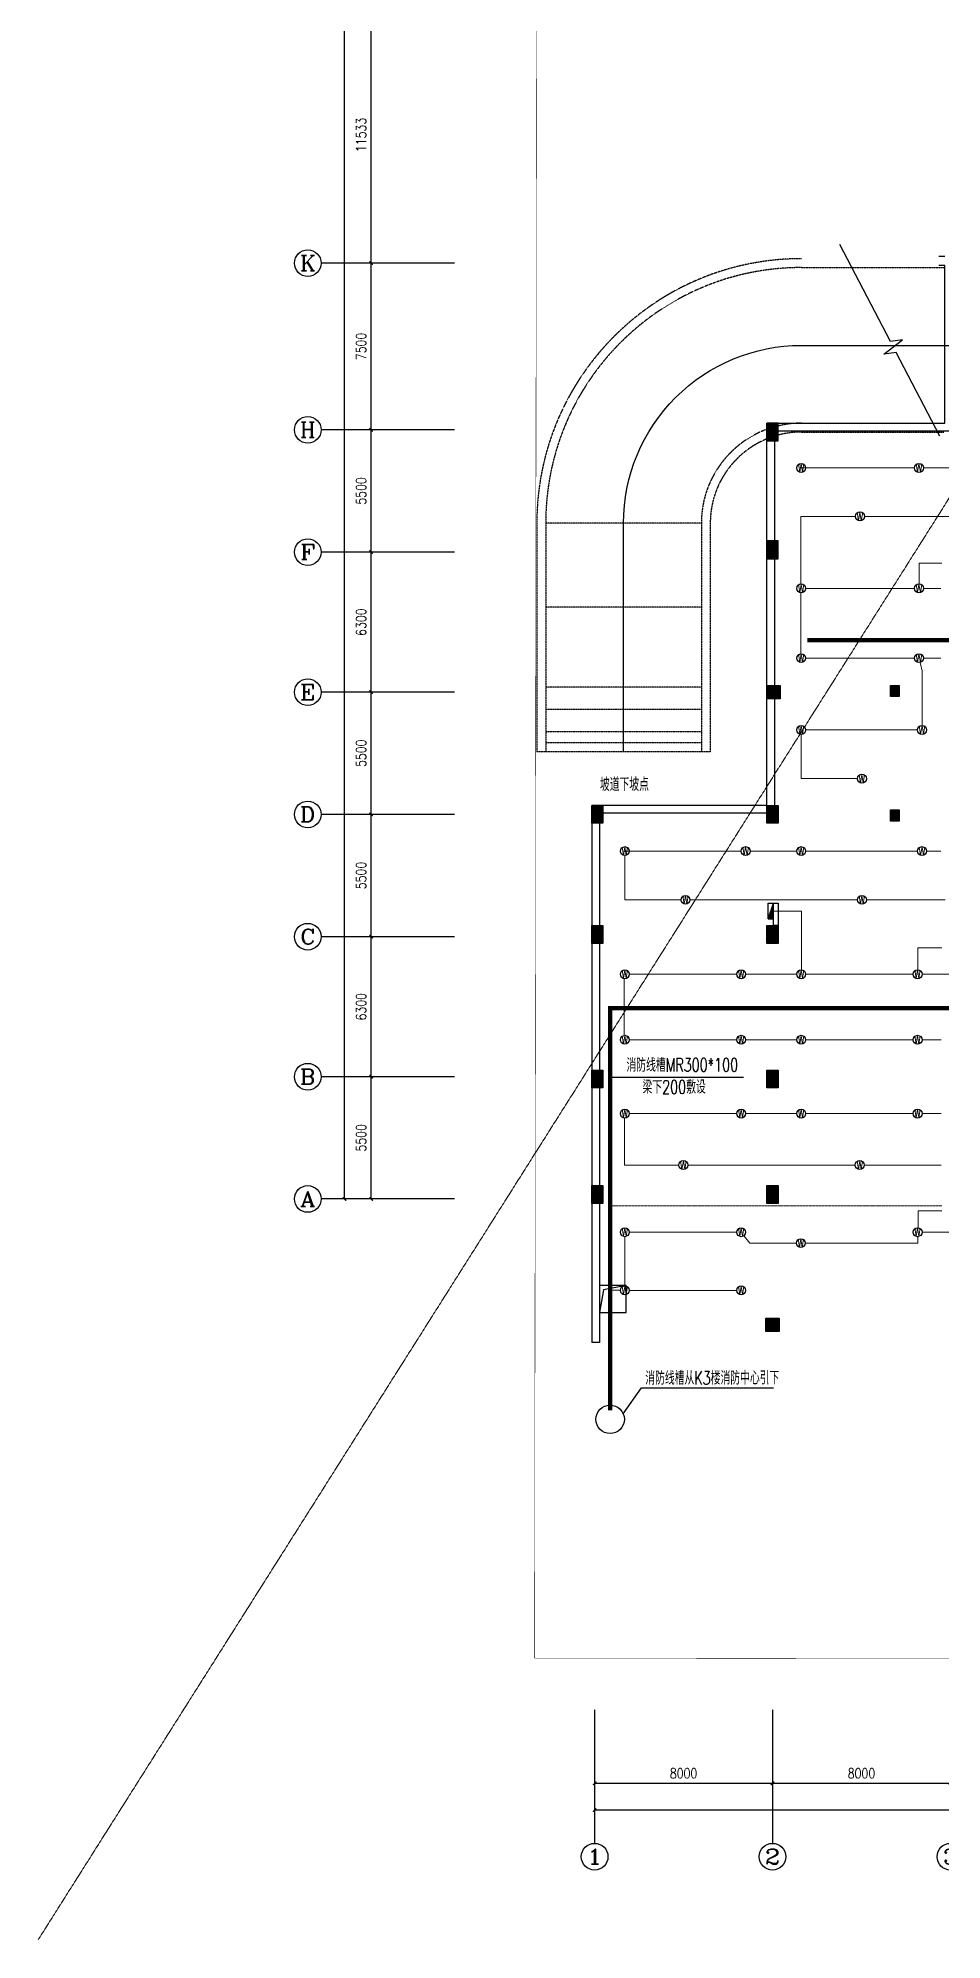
# Model space of a CAD drawing. Extents: x -1348811 to 123514, y -640545 to 749356.
# Drawn here: x -619583 to -578934, y -626684 to -541123 of the extents above; entities that cross this region are included whole.
import ezdxf
from ezdxf.enums import TextEntityAlignment as Align

# ---------------------------------------------------------------- set-up
doc = ezdxf.new("R2010")
doc.units = 0
doc.header["$LTSCALE"] = 10
doc.header["$MEASUREMENT"] = 0
for name, pattern in [('ACAD_ISO11W100', [33.5, 12, -3, 12, -3, 0.5, -3]), ('DASH', [0.35, 0.25, -0.1]), ('DASHDOT', [25.4, 12.7, -6.35, 0, -6.35]), ('DASHED', [0.75, 0.5, -0.25]), ('常规', [20, 10, 0, 10])]:
    doc.linetypes.add(name, pattern=pattern)
doc.layers.get('0').update_dxf_attribs({"linetype": 'CONTINUOUS'})
doc.layers.get('Defpoints').update_dxf_attribs({"linetype": 'CONTINUOUS'})
for name, color, linetype in [('A-STAIRS', 9, 'CONTINUOUS'), ('AXIS', 3, 'CONTINUOUS'), ('AXIS_TEXT', 7, 'CONTINUOUS'), ('COLU', 1, 'CONTINUOUS'), ('COLU_HATCH', 252, 'CONTINUOUS'), ('DIM_SYMB', 3, 'CONTINUOUS'), ('jlq', 1, 'CONTINUOUS'), ('JPS-WALL', 7, 'CONTINUOUS'), ('JPS-XHS', 7, 'CONTINUOUS'), ('RD-equip', 3, 'CONTINUOUS'), ('RD-Text', 4, 'CONTINUOUS'), ('TEXT', 7, 'CONTINUOUS'), ('wall', 8, 'CONTINUOUS'), ('排水设施', 163, 'CONTINUOUS'), ('控制线', 5, 'CONTINUOUS')]:
    doc.layers.add(name, color=color, linetype=linetype)
doc.layers.add('RD-Line', color=2, linetype='常规', lineweight=0)
doc.styles.add('_TCH_AXIS', font='COMPLEX', dxfattribs={"bigfont": 'GBCBIG'})
doc.styles.add('COMPLEX', font='COMPLEX')
doc.styles.add('DIM_FONT', font='SIMPLEX', dxfattribs={"width": 0.8, "bigfont": 'HZTXT'})
doc.styles.add('FS1', font='txt4.shx', dxfattribs={"width": 0.8, "bigfont": 'fstxt.shx'})
doc.styles.add('FS2', font='tjromans.shx', dxfattribs={"width": 0.8, "bigfont": 'tjhztxt.shx'})
doc.dimstyles.new('DIMN150', dxfattribs={"dimscale": 1.5, "dimtxt": 300, "dimasz": 100, "dimexe": 250, "dimexo": 300, "dimgap": 150, "dimtad": 1, "dimdec": 0, "dimzin": 0, "dimdsep": 46, "dimtxsty": 'DIM_FONT', "dimblk": 'ARCHTICK', "dimcen": 0.09, "dimclrt": 7, "dimazin": 2, "dimtfac": 1, "dimtdec": 0, "dimtix": 1, "dimtmove": 2, "dimatfit": 3, "dimfxl": 0, "dimtolj": 1, "dimtzin": 0, "dimarcsym": 0})

# ---------------------------------------------------------------- blocks, each defined once
blk = doc.blocks.new('A$C00D673E7')
at = {"layer": '排水设施'}
blk.add_lwpolyline([(0, 0), (1200, 0), (1200, 1200), (0, 1200)], close=True, dxfattribs=at)
blk.add_lwpolyline([(1200, 1200), (189, 1005), (0, 0)], dxfattribs=at)
blk = doc.blocks.new('_AXISO')
blk.add_circle((0, 0), 0.5)
at = {"layer": 'AXIS_TEXT', "style": 'COMPLEX', "width": 1.041667}
blk.add_attdef('A', text='', height=0.56, dxfattribs=at).set_placement((-0.25, -0.28), (0.25, -0.28), align=Align.FIT)
blk = doc.blocks.new('_ArchTick')
at = {"color": 0, "linetype": 'ByBlock', "const_width": 0.4}
blk.add_lwpolyline([(-0.5, -0.5), (0.5, 0.5)], dxfattribs=at)
blk = doc.blocks.new('*D1795')
at = {"layer": 'AXIS', "color": 0, "lineweight": -2}
for p, q in [((-594553, -616337), (-594553, -621212)), ((-498553, -616337), (-498553, -621212)), ((-594553, -620837), (-498553, -620837))]:
    blk.add_line(p, q, dxfattribs=at)
at = {"layer": 'Defpoints', "color": 0}
for p in [(-594553, -615887), (-498553, -615887), (-498553, -620837)]:
    blk.add_point(p, dxfattribs=at)
at = {"layer": 'AXIS', "color": 0, "lineweight": -2, "xscale": 150, "yscale": 150, "zscale": 150, "rotation": 180}
blk.add_blockref('_ArchTick', (-594553, -620837), dxfattribs=at)
at = {"layer": 'AXIS', "color": 0, "lineweight": -2, "xscale": 150, "yscale": 150, "zscale": 150}
blk.add_blockref('_ArchTick', (-498553, -620837), dxfattribs=at)
at = {"layer": 'AXIS', "color": 7, "insert": (-546553, -620387), "char_height": 450, "attachment_point": 5, "style": 'DIM_FONT'}
blk.add_mtext('\\A1;96000', dxfattribs=at)
blk = doc.blocks.new('*D1796')
at = {"layer": 'AXIS', "color": 0, "lineweight": -2}
for p, q in [((-594553, -616337), (-594553, -620012)), ((-586553, -616337), (-586553, -620012)), ((-594553, -619637), (-586553, -619637))]:
    blk.add_line(p, q, dxfattribs=at)
at = {"layer": 'Defpoints', "color": 0}
for p in [(-594553, -615887), (-586553, -615887), (-586553, -619637)]:
    blk.add_point(p, dxfattribs=at)
at = {"layer": 'AXIS', "color": 0, "lineweight": -2, "xscale": 150, "yscale": 150, "zscale": 150, "rotation": 180}
blk.add_blockref('_ArchTick', (-594553, -619637), dxfattribs=at)
at = {"layer": 'AXIS', "color": 0, "lineweight": -2, "xscale": 150, "yscale": 150, "zscale": 150}
blk.add_blockref('_ArchTick', (-586553, -619637), dxfattribs=at)
at = {"layer": 'AXIS', "color": 7, "insert": (-590553, -619187), "char_height": 450, "attachment_point": 5, "style": 'DIM_FONT'}
blk.add_mtext('\\A1;8000', dxfattribs=at)
blk = doc.blocks.new('*D1797')
at = {"layer": 'AXIS', "color": 0, "lineweight": -2}
for p, q in [((-586553, -616337), (-586553, -620012)), ((-578553, -616337), (-578553, -620012)), ((-586553, -619637), (-578553, -619637))]:
    blk.add_line(p, q, dxfattribs=at)
at = {"layer": 'Defpoints', "color": 0}
for p in [(-586553, -615887), (-578553, -615887), (-578553, -619637)]:
    blk.add_point(p, dxfattribs=at)
at = {"layer": 'AXIS', "color": 0, "lineweight": -2, "xscale": 150, "yscale": 150, "zscale": 150, "rotation": 180}
blk.add_blockref('_ArchTick', (-586553, -619637), dxfattribs=at)
at = {"layer": 'AXIS', "color": 0, "lineweight": -2, "xscale": 150, "yscale": 150, "zscale": 150}
blk.add_blockref('_ArchTick', (-578553, -619637), dxfattribs=at)
at = {"layer": 'AXIS', "color": 7, "insert": (-582553, -619187), "char_height": 450, "attachment_point": 5, "style": 'DIM_FONT'}
blk.add_mtext('\\A1;8000', dxfattribs=at)
blk = doc.blocks.new('*D1850')
at = {"layer": 'AXIS', "color": 0, "lineweight": -2}
for p, q in [((-601305, -382016), (-606180, -382016)), ((-605805, -593350), (-605805, -382016)), ((-601305, -593350), (-606180, -593350))]:
    blk.add_line(p, q, dxfattribs=at)
at = {"layer": 'Defpoints', "color": 0}
for p in [(-605805, -382016), (-600855, -382016), (-600855, -593350)]:
    blk.add_point(p, dxfattribs=at)
at = {"layer": 'AXIS', "color": 0, "lineweight": -2, "xscale": 150, "yscale": 150, "zscale": 150}
for p, rotation in [((-605805, -382016), 90), ((-605805, -593350), 270)]:
    blk.add_blockref('_ArchTick', p, dxfattribs=dict(at, rotation=rotation))
at = {"layer": 'AXIS', "color": 7, "insert": (-606255, -487683), "char_height": 450, "attachment_point": 5, "rotation": 90, "style": 'DIM_FONT'}
blk.add_mtext('\\A1;211333', dxfattribs=at)
blk = doc.blocks.new('*D1851')
at = {"layer": 'AXIS', "color": 0, "lineweight": -2}
for p, q in [((-601305, -587850), (-604980, -587850)), ((-604605, -593350), (-604605, -587850)), ((-601305, -593350), (-604980, -593350))]:
    blk.add_line(p, q, dxfattribs=at)
at = {"layer": 'Defpoints', "color": 0}
for p in [(-604605, -587850), (-600855, -587850), (-600855, -593350)]:
    blk.add_point(p, dxfattribs=at)
at = {"layer": 'AXIS', "color": 0, "lineweight": -2, "xscale": 150, "yscale": 150, "zscale": 150}
for p, rotation in [((-604605, -587850), 90), ((-604605, -593350), 270)]:
    blk.add_blockref('_ArchTick', p, dxfattribs=dict(at, rotation=rotation))
at = {"layer": 'AXIS', "color": 7, "insert": (-605055, -590600), "char_height": 450, "attachment_point": 5, "rotation": 90, "style": 'DIM_FONT'}
blk.add_mtext('\\A1;5500', dxfattribs=at)
blk = doc.blocks.new('*D1852')
at = {"layer": 'AXIS', "color": 0, "lineweight": -2}
for p, q in [((-601305, -581550), (-604980, -581550)), ((-604605, -587850), (-604605, -581550)), ((-601305, -587850), (-604980, -587850))]:
    blk.add_line(p, q, dxfattribs=at)
at = {"layer": 'Defpoints', "color": 0}
for p in [(-604605, -581550), (-600855, -581550), (-600855, -587850)]:
    blk.add_point(p, dxfattribs=at)
at = {"layer": 'AXIS', "color": 0, "lineweight": -2, "xscale": 150, "yscale": 150, "zscale": 150}
for p, rotation in [((-604605, -581550), 90), ((-604605, -587850), 270)]:
    blk.add_blockref('_ArchTick', p, dxfattribs=dict(at, rotation=rotation))
at = {"layer": 'AXIS', "color": 7, "insert": (-605055, -584700), "char_height": 450, "attachment_point": 5, "rotation": 90, "style": 'DIM_FONT'}
blk.add_mtext('\\A1;6300', dxfattribs=at)
blk = doc.blocks.new('*D1853')
at = {"layer": 'AXIS', "color": 0, "lineweight": -2}
for p, q in [((-601305, -576050), (-604980, -576050)), ((-604605, -581550), (-604605, -576050)), ((-601305, -581550), (-604980, -581550))]:
    blk.add_line(p, q, dxfattribs=at)
at = {"layer": 'Defpoints', "color": 0}
for p in [(-604605, -576050), (-600855, -576050), (-600855, -581550)]:
    blk.add_point(p, dxfattribs=at)
at = {"layer": 'AXIS', "color": 0, "lineweight": -2, "xscale": 150, "yscale": 150, "zscale": 150}
for p, rotation in [((-604605, -576050), 90), ((-604605, -581550), 270)]:
    blk.add_blockref('_ArchTick', p, dxfattribs=dict(at, rotation=rotation))
at = {"layer": 'AXIS', "color": 7, "insert": (-605055, -578800), "char_height": 450, "attachment_point": 5, "rotation": 90, "style": 'DIM_FONT'}
blk.add_mtext('\\A1;5500', dxfattribs=at)
blk = doc.blocks.new('*D1854')
at = {"layer": 'AXIS', "color": 0, "lineweight": -2}
for p, q in [((-601305, -570550), (-604980, -570550)), ((-604605, -576050), (-604605, -570550)), ((-601305, -576050), (-604980, -576050))]:
    blk.add_line(p, q, dxfattribs=at)
at = {"layer": 'Defpoints', "color": 0}
for p in [(-604605, -570550), (-600855, -570550), (-600855, -576050)]:
    blk.add_point(p, dxfattribs=at)
at = {"layer": 'AXIS', "color": 0, "lineweight": -2, "xscale": 150, "yscale": 150, "zscale": 150}
for p, rotation in [((-604605, -570550), 90), ((-604605, -576050), 270)]:
    blk.add_blockref('_ArchTick', p, dxfattribs=dict(at, rotation=rotation))
at = {"layer": 'AXIS', "color": 7, "insert": (-605055, -573300), "char_height": 450, "attachment_point": 5, "rotation": 90, "style": 'DIM_FONT'}
blk.add_mtext('\\A1;5500', dxfattribs=at)
blk = doc.blocks.new('*D1855')
at = {"layer": 'AXIS', "color": 0, "lineweight": -2}
for p, q in [((-601305, -564250), (-604980, -564250)), ((-604605, -570550), (-604605, -564250)), ((-601305, -570550), (-604980, -570550))]:
    blk.add_line(p, q, dxfattribs=at)
at = {"layer": 'Defpoints', "color": 0}
for p in [(-604605, -564250), (-600855, -564250), (-600855, -570550)]:
    blk.add_point(p, dxfattribs=at)
at = {"layer": 'AXIS', "color": 0, "lineweight": -2, "xscale": 150, "yscale": 150, "zscale": 150}
for p, rotation in [((-604605, -564250), 90), ((-604605, -570550), 270)]:
    blk.add_blockref('_ArchTick', p, dxfattribs=dict(at, rotation=rotation))
at = {"layer": 'AXIS', "color": 7, "insert": (-605055, -567400), "char_height": 450, "attachment_point": 5, "rotation": 90, "style": 'DIM_FONT'}
blk.add_mtext('\\A1;6300', dxfattribs=at)
blk = doc.blocks.new('*D1856')
at = {"layer": 'AXIS', "color": 0, "lineweight": -2}
for p, q in [((-601305, -558750), (-604980, -558750)), ((-604605, -564250), (-604605, -558750)), ((-601305, -564250), (-604980, -564250))]:
    blk.add_line(p, q, dxfattribs=at)
at = {"layer": 'Defpoints', "color": 0}
for p in [(-604605, -558750), (-600855, -558750), (-600855, -564250)]:
    blk.add_point(p, dxfattribs=at)
at = {"layer": 'AXIS', "color": 0, "lineweight": -2, "xscale": 150, "yscale": 150, "zscale": 150}
for p, rotation in [((-604605, -558750), 90), ((-604605, -564250), 270)]:
    blk.add_blockref('_ArchTick', p, dxfattribs=dict(at, rotation=rotation))
at = {"layer": 'AXIS', "color": 7, "insert": (-605055, -561500), "char_height": 450, "attachment_point": 5, "rotation": 90, "style": 'DIM_FONT'}
blk.add_mtext('\\A1;5500', dxfattribs=at)
blk = doc.blocks.new('*D1857')
at = {"layer": 'AXIS', "color": 0, "lineweight": -2}
for p, q in [((-601305, -551250), (-604980, -551250)), ((-604605, -558750), (-604605, -551250)), ((-601305, -558750), (-604980, -558750))]:
    blk.add_line(p, q, dxfattribs=at)
at = {"layer": 'Defpoints', "color": 0}
for p in [(-604605, -551250), (-600855, -551250), (-600855, -558750)]:
    blk.add_point(p, dxfattribs=at)
at = {"layer": 'AXIS', "color": 0, "lineweight": -2, "xscale": 150, "yscale": 150, "zscale": 150}
for p, rotation in [((-604605, -551250), 90), ((-604605, -558750), 270)]:
    blk.add_blockref('_ArchTick', p, dxfattribs=dict(at, rotation=rotation))
at = {"layer": 'AXIS', "color": 7, "insert": (-605055, -555000), "char_height": 450, "attachment_point": 5, "rotation": 90, "style": 'DIM_FONT'}
blk.add_mtext('\\A1;7500', dxfattribs=at)
blk = doc.blocks.new('*D1858')
at = {"layer": 'AXIS', "color": 0, "lineweight": -2}
for p, q in [((-601305, -539716), (-604980, -539716)), ((-604605, -551250), (-604605, -539716)), ((-601305, -551250), (-604980, -551250))]:
    blk.add_line(p, q, dxfattribs=at)
at = {"layer": 'Defpoints', "color": 0}
for p in [(-604605, -539716), (-600855, -539716), (-600855, -551250)]:
    blk.add_point(p, dxfattribs=at)
at = {"layer": 'AXIS', "color": 0, "lineweight": -2, "xscale": 150, "yscale": 150, "zscale": 150}
for p, rotation in [((-604605, -539716), 90), ((-604605, -551250), 270)]:
    blk.add_blockref('_ArchTick', p, dxfattribs=dict(at, rotation=rotation))
at = {"layer": 'AXIS', "color": 7, "insert": (-605055, -545483), "char_height": 450, "attachment_point": 5, "rotation": 90, "style": 'DIM_FONT'}
blk.add_mtext('\\A1;11533', dxfattribs=at)
blk = doc.blocks.new('WG')
at = {"layer": 'RD-equip'}
blk.add_circle((0, 0), 200, dxfattribs=at)
at = {"layer": 'RD-equip', "color": 4, "style": 'FS1', "width": 0.8}
blk.add_attdef('消防', text='', height=360, dxfattribs=at).set_placement((0, 0), align=Align.MIDDLE)
blk = doc.blocks.new('WWWW')
at = {"layer": 'RD-equip'}
blk.add_blockref('WG', (0, 0), dxfattribs=at).add_auto_attribs({'消防': 'W'})
blk = doc.blocks.new('DXHS')
at = {"layer": 'JPS-XHS'}
blk.add_hatch(color=256, dxfattribs=at).paths.add_polyline_path([(-350, 240), (-350, 0), (350, 0)])
at = {"layer": 'JPS-XHS', "linetype": 'Continuous'}
for p, q in [((-350, 240), (-350, 0)), ((-350, 240), (350, 240)), ((-350, 0), (350, 0)), ((350, 240), (350, 0))]:
    blk.add_line(p, q, dxfattribs=at)
at = {"layer": 'JPS-XHS'}
blk.add_line((-350, 240), (350, 0), dxfattribs=at)

msp = doc.modelspace()

# ---------------------------------------------------------------- hatches: boundary and pattern name
at = {"layer": 'COLU_HATCH'}
for points in [[(-586803.4, -559249.8), (-586303.4, -559249.8), (-586303.4, -558449.8), (-586803.4, -558449.8)], [(-586803.4, -564549.8), (-586303.4, -564549.8), (-586303.4, -563749.8), (-586803.4, -563749.8)], [(-586803.4, -570249.8), (-586203.4, -570249.8), (-586203.4, -570849.8), (-586803.4, -570849.8)], [(-581253.4, -570249.8), (-580853.4, -570249.8), (-580853.4, -570749.8), (-581253.4, -570749.8)], [(-594686.4, -575649.9), (-594186.4, -575649.9), (-594186.4, -576449.9), (-594686.4, -576449.9)], [(-586803.4, -575649.8), (-586303.4, -575649.8), (-586303.4, -576449.8), (-586803.4, -576449.8)], [(-581253.4, -575849.8), (-580853.4, -575849.8), (-580853.4, -576349.8), (-581253.4, -576349.8)], [(-594686.4, -581049.9), (-594186.4, -581049.9), (-594186.4, -581849.9), (-594686.4, -581849.9)], [(-586803.4, -581049.8), (-586303.4, -581049.8), (-586303.4, -581849.8), (-586803.4, -581849.8)], [(-594686.4, -587549.9), (-594186.4, -587549.9), (-594186.4, -588349.9), (-594686.4, -588349.9)], [(-586803.4, -587549.8), (-586303.4, -587549.8), (-586303.4, -588349.8), (-586803.4, -588349.8)], [(-594686.4, -592749.8), (-594186.4, -592749.8), (-594186.4, -593549.8), (-594686.4, -593549.8)], [(-586803.4, -592749.8), (-586303.4, -592749.8), (-586303.4, -593549.8), (-586803.4, -593549.8)], [(-586854.4, -598716.2), (-586254.4, -598716.2), (-586254.4, -599316.2), (-586854.4, -599316.2)]]:
    msp.add_hatch(color=256, dxfattribs=at).paths.add_polyline_path(points)

# ---------------------------------------------------------------- linework, layer by layer
at = {"layer": 'A-STAIRS', "linetype": 'DASH', "ltscale": 5}
for p, q in [((-585253.4, -551449.8), (-578853.4, -551449.8)), ((-585253.4, -558849.8), (-578853.4, -558849.8)), ((-597153.4, -562949.8), (-597153.4, -573230.8)), ((-596753.4, -562949.8), (-596753.4, -573230.8)), ((-589753.4, -562949.8), (-596753.4, -562949.8)), ((-589753.4, -562949.8), (-589753.4, -573230.8)), ((-589353.4, -562949.8), (-589353.4, -573230.8)), ((-589753.4, -566730.8), (-596753.4, -566730.8)), ((-589753.4, -570330.8), (-596753.4, -570330.8)), ((-589753.4, -571330.8), (-596753.4, -571330.8)), ((-589753.4, -572330.8), (-596753.4, -572330.8)), ((-589353.4, -573230.8), (-597153.4, -573230.8)), ((-589753.4, -572830.8), (-596753.4, -572830.8))]:
    msp.add_line(p, q, dxfattribs=at)
at = {"layer": 'A-STAIRS', "linetype": 'ByBlock'}
msp.add_lwpolyline([(-593253.4, -562949.8), (-593253.4, -562949.8, -0.4142136), (-585253.4, -554949.8)], format="xyb", dxfattribs=at)
for points in [[(-585253.4, -554949.8), (-553753.4, -554949.8)], [(-593253.4, -573230.8), (-593253.4, -562949.8)]]:
    msp.add_lwpolyline(points, dxfattribs=at)
at = {"layer": 'A-STAIRS', "linetype": 'DASH', "ltscale": 5}
for radius in [11900, 11500, 4500, 4100]:
    msp.add_arc((-585253.4, -562949.8), radius, 90, 180, dxfattribs=at)
at = {"layer": 'AXIS'}
for p, q in [((-600855, -551249.8), (-606855, -551249.8)), ((-600855, -558749.8), (-606855, -558749.8)), ((-600855, -564249.8), (-606855, -564249.8)), ((-600855, -570549.8), (-606855, -570549.8)), ((-600855, -576049.8), (-606855, -576049.8)), ((-600855, -581549.8), (-606855, -581549.8)), ((-600855, -587849.8), (-606855, -587849.8)), ((-600855, -593349.8), (-606855, -593349.8)), ((-594553.4, -616337.5), (-594553.4, -622337.5)), ((-586553.4, -616337.5), (-586553.4, -622337.5))]:
    msp.add_line(p, q, dxfattribs=at)
at = {"layer": 'COLU'}
for points in [[(-586803.4, -559249.8), (-586303.4, -559249.8), (-586303.4, -558449.8), (-586803.4, -558449.8)], [(-586803.4, -564549.8), (-586303.4, -564549.8), (-586303.4, -563749.8), (-586803.4, -563749.8)], [(-586803.4, -570249.8), (-586203.4, -570249.8), (-586203.4, -570849.8), (-586803.4, -570849.8)], [(-581253.4, -570249.8), (-580853.4, -570249.8), (-580853.4, -570749.8), (-581253.4, -570749.8)], [(-594686.4, -575649.9), (-594186.4, -575649.9), (-594186.4, -576449.9), (-594686.4, -576449.9)], [(-586803.4, -575649.8), (-586303.4, -575649.8), (-586303.4, -576449.8), (-586803.4, -576449.8)], [(-581253.4, -575849.8), (-580853.4, -575849.8), (-580853.4, -576349.8), (-581253.4, -576349.8)], [(-594686.4, -581049.9), (-594186.4, -581049.9), (-594186.4, -581849.9), (-594686.4, -581849.9)], [(-586803.4, -581049.8), (-586303.4, -581049.8), (-586303.4, -581849.8), (-586803.4, -581849.8)], [(-594686.4, -587549.9), (-594186.4, -587549.9), (-594186.4, -588349.9), (-594686.4, -588349.9)], [(-586803.4, -587549.8), (-586303.4, -587549.8), (-586303.4, -588349.8), (-586803.4, -588349.8)], [(-594686.4, -592749.8), (-594186.4, -592749.8), (-594186.4, -593549.8), (-594686.4, -593549.8)], [(-586803.4, -592749.8), (-586303.4, -592749.8), (-586303.4, -593549.8), (-586803.4, -593549.8)], [(-586854.4, -598716.2), (-586254.4, -598716.2), (-586254.4, -599316.2), (-586854.4, -599316.2)]]:
    msp.add_lwpolyline(points, close=True, dxfattribs=at)
at = {"layer": 'DIM_SYMB', "linetype": 'ByBlock'}
msp.add_lwpolyline([(-579034.7, -559034.2), (-580995.3, -555274.7), (-581549.1, -555348.1), (-580703.8, -554698.4), (-581255.4, -554776), (-583530.4, -550413.6)], dxfattribs=at)
at = {"layer": 'jlq'}
for p, q in [((-594686.4, -575649.8), (-594686.4, -599808.6)), ((-586803.4, -575649.8), (-594686.4, -575649.8)), ((-594336.4, -575999.8), (-594336.4, -599808.6)), ((-586453.4, -575999.8), (-594336.4, -575999.8)), ((-594336.4, -599808.6), (-594686.4, -599808.6))]:
    msp.add_line(p, q, dxfattribs=at)
for points in [[(-586803.4, -575649.8), (-586803.4, -558449.8), (-578803.4, -558449.8), (-578803.4, -551349.8)], [(-586453.4, -575999.8), (-586453.4, -558799.8), (-578453.4, -558799.8), (-578453.4, -551349.8)]]:
    msp.add_lwpolyline(points, dxfattribs=at)
at = {"layer": 'JPS-WALL'}
msp.add_lwpolyline([(-586303.4, -580049.8), (-586303.4, -581049.8), (-586503.4, -581049.8), (-586503.4, -580049.8)], close=True, dxfattribs=at)
at = {"layer": 'RD-Line'}
for p, q in [((-445803.2, -351574.8), (-619583, -626684.4)), ((-585264.5, -560465.1), (-580166.9, -560465.1)), ((-579766.9, -560465.1), (-577364.5, -560465.1)), ((-582822, -562641.8), (-585275.7, -562641.8)), ((-585275.7, -565681.8), (-585275.7, -562641.8)), ((-574722, -562641.8), (-582422, -562641.8)), ((-578934.3, -564749.8), (-579962.7, -564749.8)), ((-579962.7, -565681.5), (-579962.7, -564749.8)), ((-585275.7, -568821.5), (-585275.7, -566081.2)), ((-585064.5, -565881.5), (-580166.9, -565881.5)), ((-579766.9, -565881.5), (-578985.1, -565881.5)), ((-580166.9, -569021.2), (-585064.5, -569021.2)), ((-579823.3, -569582.9), (-579917.4, -569214.9)), ((-579823.3, -572050.3), (-579823.3, -569582.9)), ((-578985.1, -569021.2), (-579766.9, -569021.2)), ((-585063.8, -572250.2), (-580029.7, -572250.2)), ((-585262.2, -572450.2), (-585262.2, -574427.8)), ((-582733.2, -574427.8), (-585262.2, -574427.8)), ((-593196.9, -577700.2), (-587962.7, -577700.2)), ((-593188.1, -577900), (-593188.1, -579892.3)), ((-587562.7, -577700.2), (-585463.8, -577700.2)), ((-585063.8, -577700.2), (-580029.7, -577700.2)), ((-579629.7, -577700.2), (-578985.1, -577700.2)), ((-593188.1, -579892.3), (-590666.8, -579892.3)), ((-590266.8, -579892.3), (-582733.7, -579892.3)), ((-582333.7, -579892.3), (-578785.1, -579892.3)), ((-586503.4, -580399.8), (-585248.4, -580399.8)), ((-585248.4, -583041.7), (-585248.4, -580399.8)), ((-578934.3, -582049.8), (-580023.7, -582049.8)), ((-580023.7, -583041.3), (-580023.7, -582049.8)), ((-593226.1, -585987.8), (-593226.1, -583441.1)), ((-592996.9, -583241.1), (-588163.2, -583241.1)), ((-587763.2, -583241.1), (-585463.8, -583241.1)), ((-585063.8, -583241.1), (-580230.2, -583241.1)), ((-579830.2, -583241.1), (-577413.8, -583241.1)), ((-592996.9, -586187.7), (-588163.2, -586187.7)), ((-587763.2, -586187.7), (-585463.8, -586187.7)), ((-585063.8, -586187.7), (-580230.2, -586187.7)), ((-579830.2, -586187.7), (-578968.3, -586187.7)), ((-592996.9, -589509.1), (-588163.2, -589509.1)), ((-587763.2, -589509.1), (-585463.8, -589509.1)), ((-585063.8, -589509.1), (-580230.2, -589509.1)), ((-579830.2, -589509.1), (-578968.3, -589509.1)), ((-593203.1, -589709), (-593203.1, -591821.8)), ((-593203.1, -591821.8), (-590763.2, -591821.8)), ((-590363.2, -591821.8), (-582830.2, -591821.8)), ((-582430.2, -591821.8), (-578968.3, -591821.8)), ((-578934.3, -593876.3), (-580010.2, -593876.3)), ((-580010.2, -594647), (-580010.2, -593876.3)), ((-593188.8, -597260.8), (-593188.8, -595045.9)), ((-592996.9, -594846), (-588163.2, -594846)), ((-587576.6, -595341.7), (-587840.2, -595003.7)), ((-585481.1, -595341.7), (-587576.6, -595341.7)), ((-585081.3, -595340.1), (-580025.7, -595340.1)), ((-580025.7, -595046), (-580025.7, -595340.1)), ((-579830.2, -594846), (-577359.8, -594846)), ((-593396.4, -597447.4), (-593907, -597447.4)), ((-592996.9, -597460.6), (-588163.2, -597460.6))]:
    msp.add_line(p, q, dxfattribs=at)
at = {"layer": 'RD-Line', "color": 1, "linetype": 'ACAD_ISO11W100', "ltscale": 0.05}
msp.add_line((-578934.3, -593651), (-593857.2, -593651), dxfattribs=at)
at = {"layer": 'RD-Line', "linetype": 'DASHED', "ltscale": 0.8, "const_width": 200}
for points in [[(-593857.2, -602852.8), (-593857.2, -584767.5), (-533341.7, -584767.5), (-533341.7, -497934.3), (-527884.8, -497934.3), (-527884.8, -388234.7)], [(-533341.7, -568210.2), (-584990.9, -568210.2)]]:
    msp.add_lwpolyline(points, dxfattribs=at)
at = {"layer": 'RD-Text'}
for p, q in [((-593792, -587863.9), (-587854.6, -587863.9)), ((-593268.8, -603011.3), (-592449.2, -601845.3)), ((-592449.2, -601845.3), (-586511.8, -601845.3))]:
    msp.add_line(p, q, dxfattribs=at)
msp.add_circle((-593857.2, -603262.2), 639.7, dxfattribs=at)
at = {"layer": 'wall'}
for p, q in [((-578803.4, -550949.8), (-579067, -550949.8)), ((-578803.4, -551349.8), (-579067, -551349.8))]:
    msp.add_line(p, q, dxfattribs=at)
at = {"layer": '控制线', "color": 1, "linetype": 'DASHDOT', "ltscale": 0.1, "const_width": 20}
msp.add_lwpolyline([(-596991.3, -380582.5), (-490599.4, -344668.6), (-484524.5, -349145.6), (-485171.7, -604977.2), (-494347, -614119.1), (-597251.8, -614004.3)], close=True, dxfattribs=at)

# ---------------------------------------------------------------- block references
at = {"layer": 'AXIS'}
ref = msp.add_blockref('_AXISO', (-607455, -551249.8), dxfattribs=dict(at, xscale=1200, yscale=1200, zscale=1200))
ref.add_attrib('A', 'K', dxfattribs={"layer": 'AXIS_TEXT', "height": 678.8, "style": '_TCH_AXIS', "width": 1.105263}).set_placement((-607794.4, -551589.2), (-607115.6, -551589.2), align=Align.FIT)
ref = msp.add_blockref('_AXISO', (-607455, -558749.8), dxfattribs=dict(at, xscale=1200, yscale=1200, zscale=1200))
ref.add_attrib('A', 'H', dxfattribs={"layer": 'AXIS_TEXT', "height": 678.8, "style": '_TCH_AXIS', "width": 1.05}).set_placement((-607794.4, -559089.2), (-607115.6, -559089.2), align=Align.FIT)
ref = msp.add_blockref('_AXISO', (-607455, -564249.8), dxfattribs=dict(at, xscale=1200, yscale=1200, zscale=1200))
ref.add_attrib('A', 'F', dxfattribs={"layer": 'AXIS_TEXT', "height": 678.8, "style": '_TCH_AXIS', "width": 1.3125}).set_placement((-607794.4, -564589.2), (-607115.6, -564589.2), align=Align.FIT)
ref = msp.add_blockref('_AXISO', (-607455, -570549.8), dxfattribs=dict(at, xscale=1200, yscale=1200, zscale=1200))
ref.add_attrib('A', 'E', dxfattribs={"layer": 'AXIS_TEXT', "height": 678.8, "style": '_TCH_AXIS', "width": 1.3125}).set_placement((-607794.4, -570889.2), (-607115.6, -570889.2), align=Align.FIT)
ref = msp.add_blockref('_AXISO', (-607455, -576049.8), dxfattribs=dict(at, xscale=1200, yscale=1200, zscale=1200))
ref.add_attrib('A', 'D', dxfattribs={"layer": 'AXIS_TEXT', "height": 678.8, "style": '_TCH_AXIS', "width": 1.235294}).set_placement((-607794.4, -576389.2), (-607115.6, -576389.2), align=Align.FIT)
ref = msp.add_blockref('_AXISO', (-607455, -581549.8), dxfattribs=dict(at, xscale=1200, yscale=1200, zscale=1200))
ref.add_attrib('A', 'C', dxfattribs={"layer": 'AXIS_TEXT', "height": 678.8, "style": '_TCH_AXIS', "width": 1.4}).set_placement((-607794.4, -581889.2), (-607115.6, -581889.2), align=Align.FIT)
ref = msp.add_blockref('_AXISO', (-607455, -587849.8), dxfattribs=dict(at, xscale=1200, yscale=1200, zscale=1200))
ref.add_attrib('A', 'B', dxfattribs={"layer": 'AXIS_TEXT', "height": 678.8, "style": '_TCH_AXIS', "width": 1.235294}).set_placement((-607794.4, -588189.2), (-607115.6, -588189.2), align=Align.FIT)
ref = msp.add_blockref('_AXISO', (-607455, -593349.8), dxfattribs=dict(at, xscale=1200, yscale=1200, zscale=1200))
ref.add_attrib('A', 'A', dxfattribs={"layer": 'AXIS_TEXT', "height": 678.8, "style": '_TCH_AXIS', "width": 1.166667}).set_placement((-607794.4, -593689.2), (-607115.6, -593689.2), align=Align.FIT)
ref = msp.add_blockref('_AXISO', (-594553.4, -622937.5), dxfattribs=dict(at, xscale=1200, yscale=1200, zscale=1200))
ref.add_attrib('A', '1', dxfattribs={"layer": 'AXIS_TEXT', "height": 678.8, "style": '_TCH_AXIS', "width": 2.333333}).set_placement((-594892.8, -623276.9), (-594214, -623276.9), align=Align.FIT)
ref = msp.add_blockref('_AXISO', (-586553.4, -622937.5), dxfattribs=dict(at, xscale=1200, yscale=1200, zscale=1200))
ref.add_attrib('A', '2', dxfattribs={"layer": 'AXIS_TEXT', "height": 678.8, "style": '_TCH_AXIS', "width": 1.5}).set_placement((-586892.8, -623276.9), (-586214, -623276.9), align=Align.FIT)
ref = msp.add_blockref('_AXISO', (-578553.4, -622937.5), dxfattribs=dict(at, xscale=1200, yscale=1200, zscale=1200))
ref.add_attrib('A', '3', dxfattribs={"layer": 'AXIS_TEXT', "height": 678.8, "style": '_TCH_AXIS', "width": 1.5}).set_placement((-578892.8, -623276.9), (-578214, -623276.9), align=Align.FIT)
at = {"layer": 'JPS-XHS', "rotation": 90}
msp.add_blockref('DXHS', (-586503.4, -580399.8), dxfattribs=at)
at = {"layer": 'RD-equip'}
for p in [(-585264.5, -560465.1), (-579966.9, -560465.1), (-582622, -562641.8), (-585264.5, -565881.5), (-579966.9, -565881.5), (-585264.5, -569021.2), (-579966.9, -569021.2), (-585263.8, -572250.2), (-579829.7, -572250.2), (-582533.7, -574442.3), (-593196.9, -577700.2), (-587762.7, -577700.2), (-585263.8, -577700.2), (-579829.7, -577700.2), (-590466.8, -579892.3), (-582533.7, -579892.3), (-593196.9, -583241.1), (-587963.2, -583241.1), (-585263.8, -583241.1), (-580030.2, -583241.1), (-593196.9, -586187.7), (-587963.2, -586187.7), (-585263.8, -586187.7), (-580030.2, -586187.7), (-593196.9, -589509.1), (-587963.2, -589509.1), (-585263.8, -589509.1), (-580030.2, -589509.1), (-590563.2, -591821.8), (-582630.2, -591821.8), (-593196.9, -594846), (-587963.2, -594846), (-580030.2, -594846), (-585281.2, -595336.2), (-593196.9, -597460.6), (-587963.2, -597460.6)]:
    msp.add_blockref('WWWW', p, dxfattribs=at)
at = {"layer": '排水设施'}
msp.add_blockref('A$C00D673E7', (-594336.4, -598449.8), dxfattribs=at)

# ---------------------------------------------------------------- texts
at = {"layer": 'RD-Text', "style": 'FS2', "width": 0.7}
for s, p in [('消防线槽MR300*100', (-593121, -587628)), ('梁下200敷设', (-592400, -588616.6)), ('消防线槽从K3楼消防中心引下', (-592275, -601709.8))]:
    msp.add_text(s, height=600, rotation=0.161118, dxfattribs=at).set_placement(p)
at = {"layer": 'TEXT', "style": 'FS2', "width": 0.7}
msp.add_text('坡道下坡点', height=600, rotation=0.161118, dxfattribs=at).set_placement((-594313.9, -575001.8))

# ---------------------------------------------------------------- dimensions: what is measured, and where the dimension line sits
at = {"layer": 'AXIS'}
for p1, p2, distance, picture, middle in [((-600855, -593349.8), (-600855, -382016.4), 4950, '*D1850', (-606255, -487683.1)), ((-600855, -551249.8), (-600855, -539716.4), 3750, '*D1858', (-605055, -545483.1)), ((-600855, -558749.8), (-600855, -551249.8), 3750, '*D1857', (-605055, -554999.8)), ((-600855, -564249.8), (-600855, -558749.8), 3750, '*D1856', (-605055, -561499.8)), ((-600855, -570549.8), (-600855, -564249.8), 3750, '*D1855', (-605055, -567399.8)), ((-600855, -576049.8), (-600855, -570549.8), 3750, '*D1854', (-605055, -573299.8)), ((-600855, -581549.8), (-600855, -576049.8), 3750, '*D1853', (-605055, -578799.8)), ((-600855, -587849.8), (-600855, -581549.8), 3750, '*D1852', (-605055, -584699.8)), ((-600855, -593349.8), (-600855, -587849.8), 3750, '*D1851', (-605055, -590599.8)), ((-594553.4, -615887.5), (-498553.4, -615887.5), -4950, '*D1795', (-546553.4, -620387.5)), ((-594553.4, -615887.5), (-586553.4, -615887.5), -3750, '*D1796', (-590553.4, -619187.5)), ((-586553.4, -615887.5), (-578553.4, -615887.5), -3750, '*D1797', (-582553.4, -619187.5))]:
    dim = msp.add_aligned_dim(p1=p1, p2=p2, distance=distance, dimstyle='DIMN150', dxfattribs=at)
    dim.commit()
    dim.dimension.update_dxf_attribs({"geometry": picture, "text_midpoint": middle})

doc.saveas('drawing.dxf')
